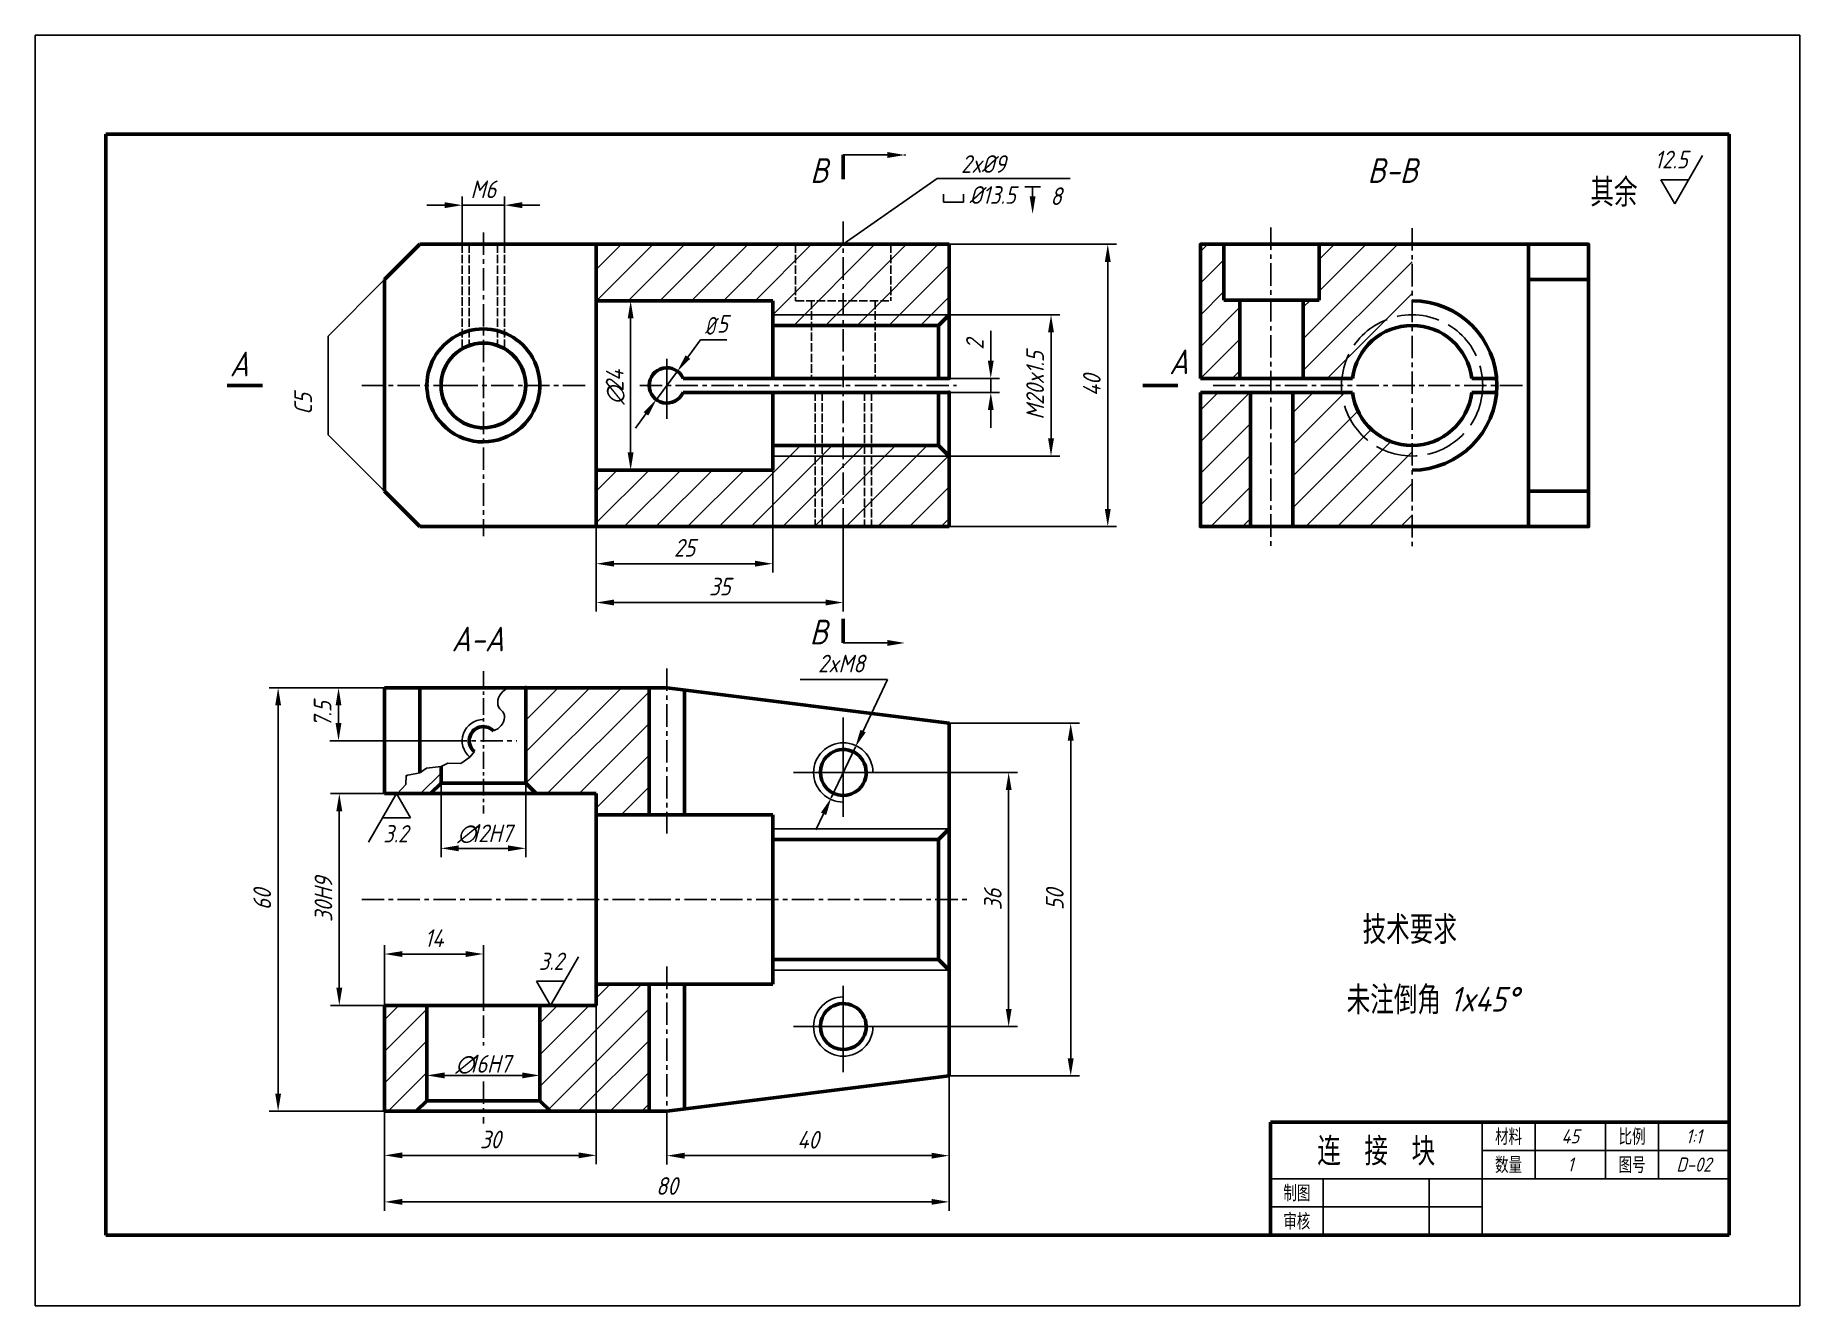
# Model space of a CAD drawing. Extents: x 25 to 275, y 0 to 180.
import ezdxf
from ezdxf.enums import TextEntityAlignment as Align

# ---------------------------------------------------------------- set-up
doc = ezdxf.new("R2010")
doc.units = 0
doc.header["$LTSCALE"] = 0.5
doc.header["$PDSIZE"] = -5
doc.linetypes.add('ACAD_ISO02W100', pattern=[15, 12, -3])
doc.linetypes.add('CENTER', pattern=[50.8, 31.75, -6.35, 6.35, -6.35])
doc.layers.get('0').update_dxf_attribs({"linetype": 'CONTINUOUS', "lineweight": 25})
doc.layers.get('DEFPOINTS').update_dxf_attribs({"linetype": 'CONTINUOUS', "lineweight": 25})
for name, color, linetype, lineweight in [('中心线', 7, 'CENTER', 25), ('粗实线', 7, 'CONTINUOUS', 50), ('细实线', 7, 'CONTINUOUS', 25), ('虚线', 7, 'ACAD_ISO02W100', 25)]:
    doc.layers.add(name, color=color, linetype=linetype, lineweight=lineweight)
doc.styles.get("Standard").update_dxf_attribs({"font": 'gbeitc.shx'})
doc.styles.add('仿宋', font='', dxfattribs={"width": 0.6})
doc.styles.add('英文仿宋', font='')
doc.styles.get('仿宋').set_extended_font_data('FangSong_GB2312')
doc.styles.get('英文仿宋').set_extended_font_data('FangSong_GB2312')
doc.dimstyles.get("Standard").update_dxf_attribs({"dimtxt": 0.18, "dimasz": 0.18, "dimexe": 0.18, "dimexo": 0.0625, "dimgap": 0.09, "dimtad": 0, "dimtih": 1, "dimtoh": 1, "dimdec": 4, "dimzin": 0, "dimdsep": 46, "dimtxsty": 'Standard', "dimcen": 0.09, "dimadec": 0, "dimazin": 0, "dimtfac": 1, "dimtdec": 4, "dimtofl": 0, "dimtmove": 0, "dimatfit": 3, "dimfxl": 1, "dimtolj": 1, "dimtzin": 0, "dimarcsym": 0})
pattern_1 = [(45, (24.6736, 0), (-2.245064, 2.245064), [])]

# ---------------------------------------------------------------- blocks, each defined once
blk = doc.blocks.new('*D34')
at = {"layer": 'DEFPOINTS', "color": 0, "transparency": 16777216}
for p in [(82.16, 74.05), (94.16, 74.05), (94.16, 64.8)]:
    blk.add_point(p, dxfattribs=at)
at = {"layer": '细实线', "color": 0, "lineweight": -2, "transparency": 16777216}
for p, q in [((82.16, 74.05), (82.16, 63.55)), ((94.16, 74.05), (94.16, 63.55)), ((84.66, 64.8), (91.66, 64.8))]:
    blk.add_line(p, q, dxfattribs=at)
at = {"layer": '细实线', "color": 0, "transparency": 16777216}
for points in [[(84.66, 65.22), (84.66, 64.39), (82.16, 64.8)], [(91.66, 65.22), (91.66, 64.39), (94.16, 64.8)]]:
    blk.add_solid(points, dxfattribs=at)

msp = doc.modelspace()

# ---------------------------------------------------------------- hatches: boundary and pattern name
at = {"layer": '细实线'}
h = msp.add_hatch(dxfattribs=at)
h.set_pattern_fill('ANSI31', color=256, style=0)
h.set_pattern_definition(pattern_1)
h.paths.add_polyline_path([(104.16, 150.39), (104.16, 142.39), (129.16, 142.39), (129.16, 140.39), (134.66, 140.39), (134.66, 142.39), (132.41, 142.39), (132.41, 150.39)])
h.paths.add_polyline_path([(132.41, 142.39), (139.16, 142.39), (139.16, 150.39), (132.41, 150.39)])
h.paths.add_polyline_path([(139.16, 140.39), (139.16, 142.39), (134.66, 142.39), (134.66, 140.39)])
h.paths.add_polyline_path([(145.91, 142.39), (143.66, 142.39), (143.66, 140.39), (154.16, 140.39), (154.16, 150.39), (145.91, 150.39)])
h.paths.add_polyline_path([(139.16, 142.39), (145.91, 142.39), (145.91, 150.39), (139.16, 150.39)])
h.paths.add_polyline_path([(143.66, 140.39), (143.66, 142.39), (139.16, 142.39), (139.16, 140.39)])
h.paths.add_polyline_path([(139.16, 140.39), (139.16, 138.89), (143.66, 138.89), (143.66, 140.39)])
h.paths.add_polyline_path([(143.66, 140.39), (143.66, 138.89), (152.66, 138.89), (154.16, 140.39)])
h.paths.add_polyline_path([(134.66, 140.39), (134.66, 138.89), (139.16, 138.89), (139.16, 140.39)])
h.paths.add_polyline_path([(134.66, 138.89), (134.66, 140.39), (129.16, 140.39), (129.16, 138.89)])
h = msp.add_hatch(dxfattribs=at)
h.set_pattern_fill('ANSI31', color=256)
h.paths.add_polyline_path([(206.59, 142.48), (204.34, 142.48), (204.34, 131.39), (207.8, 131.39), (209.81, 131.39, -0.38517), (219.76, 140.39), (219.76, 150.39), (206.59, 150.39)])
h.paths.add_polyline_path([(209.81, 131.39), (211.32, 131.39, -0.380082), (219.76, 138.89), (219.76, 140.39, 0.38517)], flags=17)
h.paths.add_polyline_path([(195.34, 142.48), (193.09, 142.48), (193.09, 150.39), (189.76, 150.39), (189.76, 131.39), (195.34, 131.39)])
h.paths.add_polyline_path([(189.76, 110.39), (196.84, 110.39), (196.84, 129.39), (189.76, 129.39)])
h.paths.add_polyline_path([(209.81, 129.39), (207.8, 129.39), (202.84, 129.39), (202.84, 110.39), (219.76, 110.39), (219.76, 120.39, -0.38517)])
h.paths.add_polyline_path([(219.76, 120.39), (219.76, 121.89, -0.380082), (211.32, 129.39), (209.81, 129.39, 0.38517)], flags=17)
h = msp.add_hatch(dxfattribs=at)
h.set_pattern_fill('ANSI31', color=256, style=0)
h.set_pattern_definition(pattern_1)
h.paths.add_polyline_path([(104.16, 110.39), (104.16, 118.39), (129.16, 118.39), (129.16, 120.39), (135.16, 120.39), (135.16, 110.39)])
h.paths.add_polyline_path([(129.16, 120.39), (129.16, 121.89), (135.16, 121.89), (135.16, 120.39)])
h.paths.add_polyline_path([(139.16, 110.39), (136.16, 110.39), (136.16, 120.39), (139.16, 120.39)])
h.paths.add_polyline_path([(136.16, 120.39), (136.16, 121.89), (139.16, 121.89), (139.16, 120.39)])
h.paths.add_polyline_path([(136.16, 120.39), (135.16, 120.39), (135.16, 121.89), (136.16, 121.89)])
h.paths.add_polyline_path([(136.16, 110.39), (135.16, 110.39), (135.16, 120.39), (136.16, 120.39)])
h.paths.add_polyline_path([(142.16, 110.39), (139.16, 110.39), (139.16, 120.39), (142.16, 120.39)])
h.paths.add_polyline_path([(139.16, 120.39), (139.16, 121.89), (142.16, 121.89), (142.16, 120.39)])
h.paths.add_polyline_path([(142.16, 120.39), (142.16, 121.89), (143.16, 121.89), (143.16, 120.39)])
h.paths.add_polyline_path([(143.16, 110.39), (142.16, 110.39), (142.16, 120.39), (143.16, 120.39)])
h.paths.add_polyline_path([(143.16, 120.39), (154.16, 120.39), (154.16, 110.39), (143.16, 110.39)])
h.paths.add_polyline_path([(143.16, 120.39), (143.16, 121.89), (152.66, 121.89), (154.16, 120.39)])
h = msp.add_hatch(dxfattribs=at)
h.set_pattern_fill('ANSI31', color=256, style=0)
h.set_pattern_definition(pattern_1)
h.paths.add_polyline_path([(111.66, 87.55), (94.16, 87.55), (94.16, 74.05), (95.66, 72.55), (104.16, 72.55), (104.16, 69.55), (111.66, 69.55)])
h.paths.add_polyline_path([(111.66, 45.55), (104.16, 45.55), (104.16, 42.55), (96.16, 42.55), (96.16, 29.05), (97.66, 27.55), (111.66, 27.55)])
h.paths.add_polyline_path([(80.16, 42.55), (74.16, 42.55), (74.16, 27.55), (78.66, 27.55), (80.16, 29.05)])
h.paths.add_polyline_path([(77.16, 73.86), (75.99, 72.55), (80.66, 72.55), (82.16, 74.05), (82.16, 76.39), (80.12, 76.14), (79.16, 75.51), (77.24, 75.14)])

# ---------------------------------------------------------------- linework, layer by layer
at = {"color": 0, "linetype": 'ByBlock'}
msp.add_line((139.16, 93.9), (145.4, 93.9), dxfattribs=at)
msp.add_line((34.67, 0), (24.67, 0))
msp.add_lwpolyline([(24.67, 0), (274.67, 0), (274.67, 180), (24.67, 180)], close=True)
msp.add_solid([(145.4, 93.49), (145.4, 94.32), (147.9, 93.9)], dxfattribs=at)
at = {"layer": 'DEFPOINTS', "color": 0, "linetype": 'ByBlock'}
for p in [(147.9, 93.9), (140.88, 79.17), (137.44, 71.94)]:
    msp.add_point(p, dxfattribs=at)
at = {"layer": '中心线', "ltscale": 0.2}
for p, q in [((139.16, 153.62), (139.16, 107.76)), ((199.76, 152.77), (199.76, 107.63)), ((219.76, 152.68), (219.76, 107.63)), ((88.16, 152.08), (88.16, 109.04)), ((70.92, 130.39), (84.19, 130.39)), ((84.19, 130.39), (102.6, 130.39)), ((110.31, 130.39), (155.18, 130.39)), ((191.56, 130.39), (236.26, 130.39)), ((114.16, 90.29), (114.16, 66.92)), ((82.66, 80.05), (92.91, 80.05)), ((70.92, 57.55), (157.01, 57.55)), ((114.16, 48.04), (114.16, 21.97)), ((88.16, 46.21), (88.16, 36.88)), ((88.16, 31.78), (88.16, 25.81))]:
    msp.add_line(p, q, dxfattribs=at)
at = {"layer": '中心线'}
for p, q in [((114.16, 134.17), (114.16, 125.67)), ((139.16, 45.3), (139.16, 33.08)), ((132.09, 39.55), (145.23, 39.55))]:
    msp.add_line(p, q, dxfattribs=at)
at = {"layer": '中心线', "ltscale": 0.15}
msp.add_line((88.16, 89.9), (88.16, 69.72), dxfattribs=at)
at = {"layer": '粗实线'}
for p, q in [((264.67, 166), (34.67, 166)), ((264.67, 166), (34.67, 166)), ((34.67, 166), (34.67, 10)), ((34.67, 166), (34.67, 10)), ((264.67, 10), (264.67, 166)), ((264.67, 10), (264.67, 166)), ((139.16, 159.6), (139.16, 163.04)), ((79.16, 150.39), (74.16, 145.39)), ((79.16, 150.39), (154.16, 150.39)), ((104.16, 150.39), (104.16, 110.39)), ((154.16, 150.39), (154.16, 131.39)), ((193.09, 150.39), (193.09, 142.48)), ((206.59, 142.48), (206.59, 150.39)), ((236.26, 150.39), (236.26, 110.39)), ((74.16, 145.39), (74.16, 115.39)), ((236.26, 145.39), (244.76, 145.39)), ((104.16, 142.39), (129.16, 142.39)), ((129.16, 142.39), (129.16, 131.39)), ((152.66, 138.89), (154.16, 140.39)), ((193.09, 142.48), (206.59, 142.48)), ((195.34, 142.48), (195.34, 131.39)), ((204.34, 142.48), (204.34, 131.39)), ((129.16, 138.89), (152.66, 138.89)), ((152.66, 138.89), (152.66, 131.39)), ((56.88, 130.39), (51.88, 130.39)), ((116.45, 131.39), (154.16, 131.39)), ((181.58, 130.39), (186.58, 130.39)), ((189.76, 131.39), (207.8, 131.39)), ((207.8, 131.39), (211.32, 131.39)), ((228.2, 131.39), (231.72, 131.39)), ((116.45, 129.39), (154.16, 129.39)), ((129.16, 129.39), (129.16, 118.39)), ((152.66, 129.39), (152.66, 121.89)), ((154.16, 129.39), (154.16, 110.39)), ((189.76, 129.39), (207.8, 129.39)), ((196.84, 129.39), (196.84, 110.39)), ((202.84, 129.39), (202.84, 110.39)), ((207.8, 129.39), (211.32, 129.39)), ((228.2, 129.39), (231.72, 129.39)), ((129.16, 121.89), (152.66, 121.89)), ((152.66, 121.89), (154.16, 120.39)), ((104.16, 118.39), (129.16, 118.39)), ((79.16, 110.39), (74.16, 115.39)), ((236.26, 115.39), (244.76, 115.39)), ((79.16, 110.39), (154.16, 110.39)), ((139.16, 93.9), (139.16, 97.34)), ((74.16, 87.55), (114.16, 87.55)), ((74.16, 87.55), (74.16, 72.55)), ((79.16, 87.55), (79.16, 75.51)), ((94.16, 87.55), (94.16, 74.05)), ((111.66, 87.55), (111.66, 69.55)), ((154.16, 82.55), (114.16, 87.55)), ((116.66, 87.24), (116.66, 69.55)), ((154.16, 82.55), (154.16, 32.55)), ((82.16, 76.39), (82.16, 74.05)), ((74.16, 72.55), (104.16, 72.55)), ((82.16, 74.05), (80.66, 72.55)), ((82.16, 74.05), (94.16, 74.05)), ((94.16, 74.05), (95.66, 72.55)), ((104.16, 72.55), (104.16, 42.55)), ((104.16, 69.55), (129.16, 69.55)), ((129.16, 69.55), (129.16, 45.55)), ((154.16, 67.55), (152.66, 66.05)), ((129.16, 66.05), (152.66, 66.05)), ((152.66, 66.05), (152.66, 49.05)), ((129.16, 49.05), (152.66, 49.05)), ((152.66, 49.05), (154.16, 47.55)), ((104.16, 45.55), (129.16, 45.55)), ((111.66, 45.55), (111.66, 27.55)), ((116.66, 45.55), (116.66, 27.87)), ((74.16, 42.55), (74.16, 27.55)), ((74.16, 42.55), (104.16, 42.55)), ((80.16, 42.55), (80.16, 29.05)), ((96.16, 42.55), (96.16, 29.05)), ((154.16, 32.55), (114.16, 27.55)), ((74.16, 27.55), (114.16, 27.55)), ((80.16, 29.05), (78.66, 27.55)), ((80.16, 29.05), (96.16, 29.05)), ((97.66, 27.55), (96.16, 29.05)), ((264.67, 26), (199.67, 26)), ((199.67, 26), (199.67, 10)), ((34.67, 10), (264.67, 10)), ((34.67, 10), (264.67, 10))]:
    msp.add_line(p, q, dxfattribs=at)
msp.add_lwpolyline([(189.76, 131.39), (189.76, 150.39), (244.76, 150.39), (244.76, 110.39), (189.76, 110.39), (189.76, 129.39)], dxfattribs=at)
msp.add_circle((88.16, 130.39), 6, dxfattribs=at)
for centre, radius, start, end in [((219.76, 130.39), 12, 270, 90), ((88.16, 130.39), 8, 29.5384, 223.5081), ((219.76, 130.39), 8.5, 6.7563, 173.2437), ((88.16, 130.39), 6, 27.1919, 225.8546), ((88.16, 130.39), 8, 223.5081, 29.5384), ((88.16, 130.39), 6, 225.8546, 27.1919), ((114.16, 130.39), 2.5, 23.5782, 336.4218), ((219.76, 130.39), 8.5, 186.7563, 353.2437), ((88.16, 80.05), 2, 44.7693, 230.6153), ((139.16, 75.55), 3.25, 322.7106, 145.8051), ((139.16, 75.55), 3.25, 145.8051, 322.7106), ((139.16, 39.55), 3.25, 322.7106, 145.8051), ((139.16, 39.55), 3.25, 145.8051, 322.7106)]:
    msp.add_arc(centre, radius, start, end, dxfattribs=at)
at = {"layer": '粗实线', "color": 0, "linetype": 'ByBlock'}
for p in [(154.16, 131.39), (154.16, 129.39), (94.16, 87.55), (82.16, 74.05)]:
    msp.add_point(p, dxfattribs=at)
at = {"layer": '细实线', "color": 0, "linetype": 'ByBlock'}
for p, q in [((139.16, 163.04), (145.4, 163.04)), ((160.06, 133.89), (160.06, 138.14)), ((154.16, 131.39), (161.31, 131.39)), ((160.06, 129.39), (160.06, 131.39)), ((154.16, 129.39), (161.31, 129.39)), ((160.06, 126.89), (160.06, 124.39)), ((133.06, 88.73), (145.44, 88.73)), ((145.44, 88.73), (141.96, 81.42)), ((137.44, 71.94), (140.88, 79.17)), ((136.37, 69.69), (135.29, 67.43))]:
    msp.add_line(p, q, dxfattribs=at)
at = {"layer": '细实线'}
for p, q in [((256.96, 156.11), (260.92, 162.97)), ((152.48, 159.7), (139.16, 150.39)), ((152.48, 159.7), (171.3, 159.7)), ((164.86, 158.54), (167.11, 158.54)), ((165.98, 157.18), (165.98, 158.54)), ((256.96, 156.11), (254.98, 159.54)), ((256.96, 159.54), (254.98, 159.54)), ((256.96, 159.54), (258.94, 159.54)), ((82.66, 155.93), (80.16, 155.93)), ((85.16, 150.39), (85.16, 157.18)), ((85.16, 155.93), (91.16, 155.93)), ((91.16, 150.39), (91.16, 157.18)), ((93.66, 155.93), (96.16, 155.93)), ((153.35, 157.49), (153.35, 156.37)), ((153.35, 156.37), (156.17, 156.37)), ((156.17, 156.37), (156.17, 157.49)), ((154.16, 150.39), (177.88, 150.39)), ((176.63, 147.89), (176.63, 112.89)), ((74.16, 145.39), (66.16, 137.39)), ((107.01, 142.39), (110.28, 142.39)), ((129.16, 140.39), (154.16, 140.39)), ((154.16, 140.39), (169.84, 140.39)), ((109.03, 120.89), (109.03, 139.89)), ((168.59, 122.89), (168.59, 137.89)), ((66.16, 137.39), (66.16, 123.39)), ((118.94, 136.86), (117.13, 134.41)), ((122.67, 136.86), (118.94, 136.86)), ((112.68, 128.38), (115.65, 132.4)), ((111.19, 126.37), (109.71, 124.35)), ((74.16, 115.39), (66.16, 123.39)), ((129.16, 120.39), (154.16, 120.39)), ((154.16, 120.39), (169.84, 120.39)), ((104.16, 118.39), (104.16, 103.88)), ((106.46, 118.39), (110.28, 118.39)), ((129.16, 118.39), (129.16, 103.88)), ((104.16, 110.39), (104.16, 98.38)), ((139.16, 110.39), (139.16, 98.38)), ((154.16, 110.39), (177.88, 110.39)), ((106.66, 105.13), (126.66, 105.13)), ((106.66, 99.63), (136.66, 99.63)), ((74.16, 87.55), (57.83, 87.55)), ((74.16, 87.55), (66.39, 87.55)), ((59.08, 85.05), (59.08, 30.05)), ((67.64, 85.05), (67.64, 82.55)), ((139.16, 83.32), (139.16, 69.29)), ((154.16, 82.55), (172.63, 82.55)), ((82.66, 80.05), (66.39, 80.05)), ((171.38, 80.05), (171.38, 35.05)), ((132.09, 75.55), (145.23, 75.55)), ((145.23, 75.55), (163.84, 75.55)), ((75.77, 72.55), (66.5, 72.55)), ((75.86, 72.55), (71.9, 65.69)), ((75.86, 72.55), (77.84, 69.12)), ((162.59, 73.05), (162.59, 42.05)), ((67.75, 70.05), (67.75, 45.05)), ((75.86, 69.12), (73.88, 69.12)), ((75.86, 69.12), (77.84, 69.12)), ((129.16, 67.55), (154.16, 67.55)), ((74.16, 42.55), (74.16, 51.08)), ((88.16, 42.55), (88.16, 51.08)), ((85.66, 49.83), (76.66, 49.83)), ((97.69, 42.55), (101.65, 49.41)), ((129.16, 47.55), (154.16, 47.55)), ((97.69, 45.98), (95.71, 45.98)), ((97.69, 42.55), (95.71, 45.98)), ((97.69, 45.98), (99.67, 45.98)), ((74.16, 42.55), (66.5, 42.55)), ((104.16, 42.55), (104.16, 20.05)), ((145.23, 39.55), (163.84, 39.55)), ((80.16, 34.44), (80.16, 31.38)), ((82.66, 32.63), (93.66, 32.63)), ((96.16, 33.53), (96.16, 31.38)), ((154.16, 32.55), (172.63, 32.55)), ((154.16, 32.55), (154.16, 13.46)), ((154.16, 32.55), (154.16, 20.01)), ((74.16, 27.55), (57.83, 27.55)), ((74.16, 27.55), (74.16, 13.46)), ((74.16, 27.55), (74.16, 20.05)), ((114.16, 27.55), (114.16, 20.01)), ((229.67, 26), (229.67, 10)), ((237.17, 26), (237.17, 18)), ((247.17, 26), (247.17, 18)), ((254.67, 26), (254.67, 18)), ((264.67, 26), (264.67, 10)), ((101.66, 21.3), (76.66, 21.3)), ((151.66, 21.26), (116.66, 21.26)), ((264.67, 22), (229.67, 22)), ((264.67, 18), (199.67, 18)), ((207.17, 18), (207.17, 10)), ((222.17, 18), (222.17, 10)), ((76.66, 14.71), (151.66, 14.71)), ((229.67, 14), (199.67, 14)), ((264.67, 10), (199.67, 10))]:
    msp.add_line(p, q, dxfattribs=at)
msp.add_lwpolyline([(91.79, 87.55, 0.147045), (90.64, 86.71, 0.154769), (90.19, 85.43, 0.241265), (90.69, 84.37, -0.251269), (91.15, 83.35, -0.15728), (90.69, 82.2, -0.147138), (89.58, 81.46)], format="xyb", dxfattribs=at)
msp.add_lwpolyline([(86.89, 78.51), (86.26, 77.74), (84.97, 76.82), (83.13, 76.86), (82.16, 76.39), (80.12, 76.14), (79.16, 75.51), (77.24, 75.14), (77.16, 73.86), (75.99, 72.55)], dxfattribs=at)
for centre, radius, start, end in [((88.16, 80.05), 3, 90, 230.5414), ((139.16, 75.55), 4.2, 0, 270), ((139.16, 39.55), 4.2, 90, 0)]:
    msp.add_arc(centre, radius, start, end, dxfattribs=at)
at = {"layer": '细实线', "color": 0, "linetype": 'ByBlock'}
msp.add_point((147.9, 163.04), dxfattribs=at)
for points in [[(145.4, 163.46), (145.4, 162.62), (147.9, 163.04)], [(159.64, 126.89), (160.47, 126.89), (160.06, 129.39)], [(141.58, 81.6), (142.34, 81.24), (140.88, 79.17)], [(135.99, 69.87), (136.74, 69.51), (137.44, 71.94)]]:
    msp.add_solid(points, dxfattribs=at)
at = {"layer": '细实线'}
for points in [[(82.66, 156.35), (82.66, 155.51), (85.16, 155.93)], [(93.66, 156.35), (93.66, 155.51), (91.16, 155.93)], [(165.57, 157.18), (166.4, 157.18), (165.98, 154.68)], [(176.22, 147.89), (177.05, 147.89), (176.63, 150.39)], [(108.61, 139.89), (109.44, 139.89), (109.03, 142.39)], [(168.17, 137.89), (169.01, 137.89), (168.59, 140.39)], [(116.8, 134.66), (117.47, 134.16), (115.65, 132.4)], [(159.64, 133.89), (160.47, 133.89), (160.06, 131.39)], [(110.86, 126.61), (111.53, 126.12), (112.68, 128.38)], [(168.17, 122.89), (169.01, 122.89), (168.59, 120.39)], [(108.61, 120.89), (109.44, 120.89), (109.03, 118.39)], [(176.22, 112.89), (177.05, 112.89), (176.63, 110.39)], [(106.66, 105.55), (106.66, 104.72), (104.16, 105.13)], [(126.66, 105.55), (126.66, 104.72), (129.16, 105.13)], [(106.66, 100.05), (106.66, 99.22), (104.16, 99.63)], [(136.66, 100.05), (136.66, 99.22), (139.16, 99.63)], [(58.67, 85.05), (59.5, 85.05), (59.08, 87.55)], [(67.22, 85.05), (68.05, 85.05), (67.64, 87.55)], [(67.22, 82.55), (68.05, 82.55), (67.64, 80.05)], [(170.96, 80.05), (171.8, 80.05), (171.38, 82.55)], [(162.18, 73.05), (163.01, 73.05), (162.59, 75.55)], [(67.33, 70.05), (68.17, 70.05), (67.75, 72.55)], [(76.66, 50.24), (76.66, 49.41), (74.16, 49.83)], [(85.66, 50.24), (85.66, 49.41), (88.16, 49.83)], [(67.33, 45.05), (68.17, 45.05), (67.75, 42.55)], [(162.18, 42.05), (163.01, 42.05), (162.59, 39.55)], [(170.96, 35.05), (171.8, 35.05), (171.38, 32.55)], [(82.66, 33.05), (82.66, 32.21), (80.16, 32.63)], [(93.66, 33.05), (93.66, 32.21), (96.16, 32.63)], [(58.67, 30.05), (59.5, 30.05), (59.08, 27.55)], [(76.66, 21.72), (76.66, 20.89), (74.16, 21.3)], [(101.66, 21.72), (101.66, 20.89), (104.16, 21.3)], [(116.66, 21.67), (116.66, 20.84), (114.16, 21.26)], [(151.66, 21.67), (151.66, 20.84), (154.16, 21.26)], [(76.66, 15.13), (76.66, 14.3), (74.16, 14.71)], [(151.66, 15.13), (151.66, 14.3), (154.16, 14.71)]]:
    msp.add_solid(points, dxfattribs=at)
at = {"layer": '虚线', "ltscale": 0.2}
for p, q in [((85.16, 150.39), (85.16, 135.58)), ((86.16, 150.39), (86.16, 136.04)), ((90.16, 150.39), (90.16, 136.04)), ((91.16, 150.39), (91.16, 135.58)), ((132.41, 150.39), (132.41, 142.39)), ((145.91, 150.39), (145.91, 142.39)), ((193.09, 150.48), (193.09, 142.48)), ((132.41, 142.39), (145.91, 142.39)), ((134.66, 142.39), (134.66, 131.39)), ((143.66, 142.39), (143.66, 131.39)), ((193.09, 142.48), (206.59, 142.48)), ((135.16, 129.39), (135.16, 110.39)), ((136.16, 129.39), (136.16, 110.39)), ((142.16, 129.39), (142.16, 110.39)), ((143.16, 129.39), (143.16, 110.39))]:
    msp.add_line(p, q, dxfattribs=at)
at = {"layer": '虚线'}
msp.add_circle((219.76, 130.39), 10, dxfattribs=at)

# ---------------------------------------------------------------- texts
at = {"layer": '细实线'}
for s, height, p in [('B', 3.5, (134.47, 159.09)), ('2x%%c9', 2.5, (155.85, 160.51)), ('B-B', 3.5, (213.44, 159.09)), ('%%C13.5', 2.5, (157.01, 156.12)), ('8', 2.5, (168.5, 155.95)), ('A', 3.5, (52.22, 131.67)), ('A', 3.5, (185.34, 131.99)), ('A-A', 3.5, (83.66, 92.71)), ('B', 3.5, (134.4, 93.69)), ('1x45%%d', 3.5, (225.13, 41.68)), ('∅', 2.5, (84.21, 33.01)), ('16H7', 2.5, (86.08, 33.01))]:
    msp.add_text(s, height=height, dxfattribs=at).set_placement(p)
at = {"layer": '细实线', "style": '英文仿宋', "width": 0.7}
for s, p in [('其余', (245.01, 156.11)), ('技术要求', (212.74, 51.64)), ('未注倒角', (210.48, 41.68))]:
    msp.add_text(s, height=3.5, dxfattribs=at).set_placement(p)
at = {"layer": '细实线', "width": 0.8}
msp.add_text('%%c', height=2.5, dxfattribs=at).set_placement((119.54, 137.58))
at = {"layer": '细实线'}
for s, p in [('24', (108.03, 129.55)), ('∅', (108.03, 127.68)), ('C5', (63.87, 126.22))]:
    msp.add_text(s, height=2.5, rotation=90, dxfattribs=at).set_placement(p)
at = {"layer": '细实线', "color": 0}
for s, p in [('∅', (84.48, 65.68)), ('12H7', (86.36, 65.68))]:
    msp.add_text(s, height=2.5, dxfattribs=at).set_placement(p)
at = {"layer": '细实线', "style": '仿宋', "width": 0.7}
for s, height, p in [('材料', 2, (233.42, 24)), ('比例', 2, (250.92, 24)), ('连\u3000接\u3000块', 3.5, (214.67, 22)), ('数量', 2, (233.42, 20)), ('图号', 2, (250.92, 20)), ('制图', 2, (203.42, 16)), ('审核', 2, (203.42, 12))]:
    msp.add_text(s, height=height, dxfattribs=at).set_placement(p, align=Align.MIDDLE_CENTER)
at = {"layer": '细实线'}
for s, p in [('45', (242.17, 24)), ('1:1', (259.67, 24)), ('1', (242.17, 20)), ('D-02', (259.67, 20))]:
    msp.add_text(s, height=2, dxfattribs=at).set_placement(p, align=Align.MIDDLE_CENTER)
at = {"layer": '细实线', "char_height": 2.5, "attachment_point": 5}
for s, insert in [('\\A1;M6', (88.16, 158.18)), ('\\A1;5', (122.02, 139.11)), ('\\A1;25', (116.66, 107.38)), ('\\A1;35', (121.66, 101.88)), ('2xM8', (138.87, 90.98)), ('\\A1;14', (81.16, 52.08)), ('\\A1;30', (89.16, 23.55)), ('\\A1;40', (134.16, 23.51)), ('\\A1;80', (114.16, 16.96))]:
    msp.add_mtext(s, dxfattribs=dict(at, insert=insert))
at = {"layer": '细实线', "char_height": 2.5, "attachment_point": 5, "rotation": 90}
for s, insert in [('\\A1;2', (157.81, 136.18)), ('\\A1;M20x1.5', (166.34, 130.39)), ('\\A1;40', (174.38, 130.39)), ('\\A1;7.5', (65.39, 83.8)), ('\\A1;30H9', (65.5, 57.55)), ('\\A1;60', (56.83, 57.55)), ('\\A1;36', (160.34, 57.55)), ('\\A1;50', (169.13, 57.55))]:
    msp.add_mtext(s, dxfattribs=dict(at, insert=insert))
at = {"layer": '细实线'}
for tag, text, height, p in [('12.5', '12.5', 2.5, (258.8, 160.39)), ('3.2', '6.3', 2.45, (99.53, 46.84))]:
    msp.add_attdef(tag, text=text, height=height, dxfattribs=at).set_placement(p, align=Align.BOTTOM_RIGHT)
msp.add_attdef('3.2', text='6.3', height=2.45, dxfattribs=at).set_placement((73.97, 68.09), align=Align.TOP_LEFT)

# ---------------------------------------------------------------- dimensions: what is measured, and where the dimension line sits
dim = msp.add_linear_dim(base=(94.16, 64.8), p1=(82.16, 74.05), p2=(94.16, 74.05), angle=0, text=' ', dimstyle='Standard', override={"dimtxt": 2.5, "dimasz": 2.5, "dimexe": 1.25, "dimexo": 0, "dimgap": 1, "dimtad": 1, "dimtih": 0, "dimdec": 0, "dimzin": 8, "dimtxsty": '英文仿宋', "dimcen": 2.5, "dimtp": -0.016, "dimtm": 0.034, "dimtfac": 0.7, "dimtdec": 0, "dimtofl": 1}, dxfattribs=at)
dim.commit()
dim.dimension.update_dxf_attribs({"geometry": '*D34', "text_midpoint": (88.16, 64.8)})

doc.saveas('drawing.dxf')
